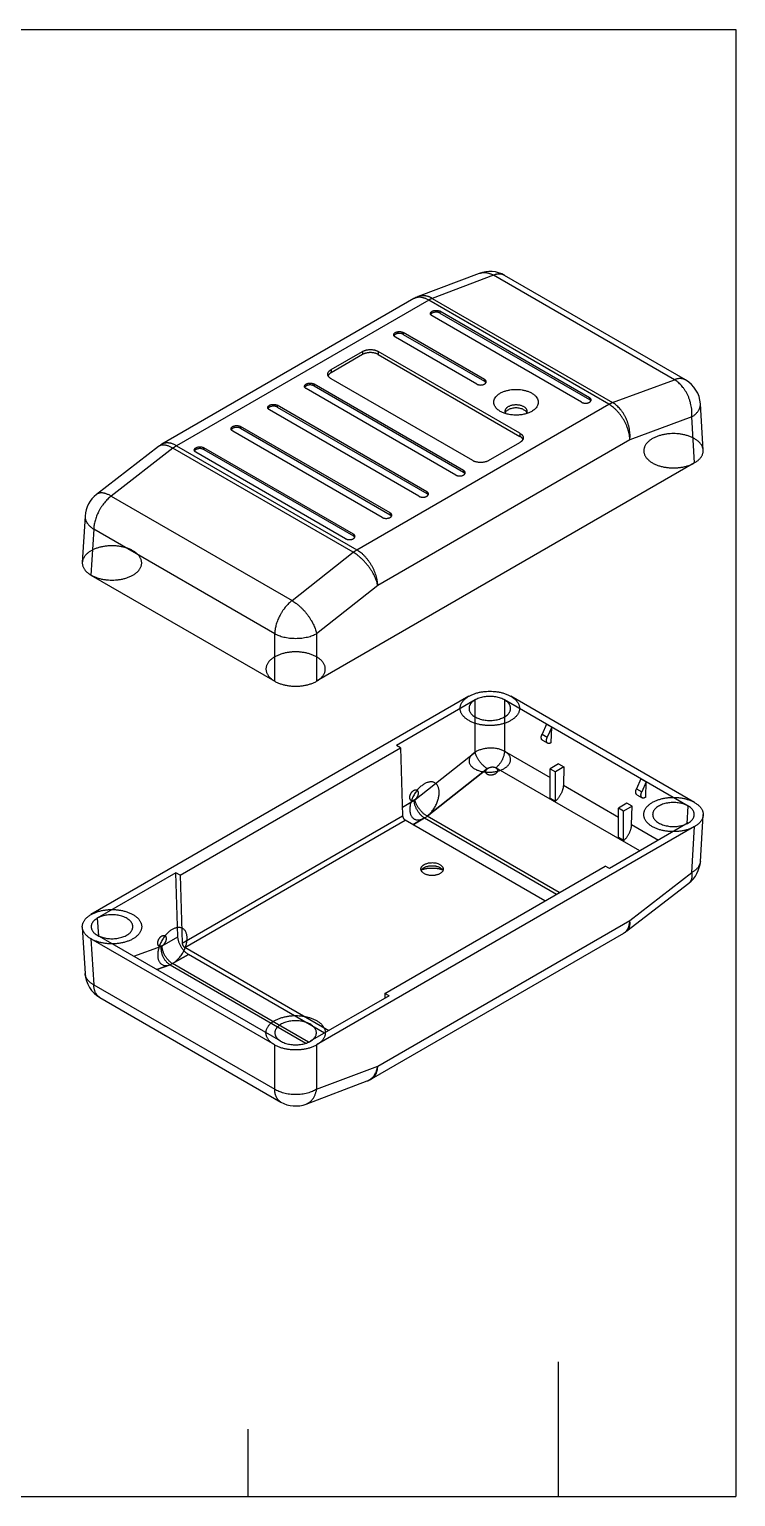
# Model space of a CAD drawing. Extents: x -440 to 140, y -99 to 99.
# Drawn here: x 44.5 to 139.7, y -98.8 to 98.8 of the extents above; entities that cross this region are included whole.
import ezdxf

# ---------------------------------------------------------------- set-up
doc = ezdxf.new("R2010")
doc.units = 0
doc.header["$MEASUREMENT"] = 0
doc.linetypes.add('solid', pattern=[0])
doc.layers.add('255', color=7, linetype='solid')

msp = doc.modelspace()

# ---------------------------------------------------------------- linework, layer by layer
at = {"layer": '255', "color": 0, "linetype": 'solid'}
for p, q in [((-139.7088, 98.784), (139.7088, 98.784)), ((139.7088, 98.784), (139.7088, -98.784)), ((115.81248, -80.6228), (115.81248, -98.784)), ((73.99392, -89.7034), (73.99392, -98.784)), ((-139.7088, -98.784), (139.7088, -98.784))]:
    msp.add_line(p, q, dxfattribs=at)
at = {"layer": '255', "color": 3, "linetype": 'solid'}
for p, q in [((105.16179, 65.92469), (96.92413, 62.79736)), ((107.07263, 65.68504), (98.83497, 62.55771)), ((107.07263, 65.68504), (98.83497, 62.55771)), ((131.45083, 51.61028), (107.07263, 65.68504)), ((132.95968, 51.57444), (108.58148, 65.6492)), ((96.34381, 62.52187), (62.38004, 42.91288)), ((98.34381, 62.32376), (64.38004, 42.71477)), ((98.34381, 62.32376), (64.38004, 42.71477)), ((122.61994, 48.30793), (98.34381, 62.32376)), ((122.61994, 48.30793), (98.34381, 62.32376)), ((98.83497, 62.55771), (123.11109, 48.54188)), ((118.95584, 48.57321), (98.8033, 60.20829)), ((99.86396, 60.82066), (99.86396, 60.57571)), ((99.86396, 60.82066), (99.86396, 60.57571)), ((120.0165, 49.18559), (99.86396, 60.82066)), ((99.86396, 60.57571), (120.0165, 48.94064)), ((93.65944, 57.76881), (93.65944, 57.54467)), ((104.81371, 51.0227), (93.85355, 57.35055)), ((94.18977, 58.075), (94.18977, 57.83005)), ((94.91421, 57.96293), (94.91421, 57.71798)), ((94.91421, 57.96292), (94.91421, 57.71798)), ((105.87437, 51.63508), (94.91421, 57.96292)), ((94.91421, 57.71798), (105.87437, 51.39013)), ((85.1915, 52.96188), (89.43414, 55.41137)), ((89.43414, 55.41137), (89.43414, 55.00312)), ((89.43414, 55.41137), (89.43414, 55.00312)), ((91.55546, 55.41137), (91.55546, 55.00312)), ((110.64734, 44.38867), (91.55546, 55.41137)), ((89.43414, 55.00312), (85.1915, 52.55363)), ((91.55546, 55.00312), (110.64734, 43.98042)), ((85.1915, 52.96188), (85.1915, 52.55363)), ((104.28338, 40.71443), (85.1915, 51.73714)), ((105.87437, 51.63508), (105.87437, 51.39013)), ((105.87437, 51.63508), (105.87437, 51.39013)), ((123.11109, 48.54188), (131.45083, 51.61028)), ((101.98525, 38.77527), (81.83274, 50.41033)), ((82.8934, 51.0227), (82.8934, 50.77775)), ((82.8934, 51.0227), (82.8934, 50.77775)), ((103.04591, 39.38765), (82.8934, 51.0227)), ((82.8934, 50.77775), (103.04591, 39.1427)), ((97.0355, 35.91754), (76.88299, 47.55259)), ((77.94365, 48.16497), (77.94365, 47.92002)), ((77.94365, 48.16497), (77.94365, 47.92002)), ((98.09616, 36.52991), (77.94365, 48.16497)), ((77.94365, 47.92002), (98.09616, 36.28496)), ((88.65617, 28.69894), (122.61994, 48.30793)), ((120.0165, 49.18559), (120.0165, 48.94064)), ((120.0165, 49.18559), (120.0165, 48.94064)), ((135.32921, 42.12174), (134.95238, 48.35184)), ((133.78638, 46.59232), (125.44665, 43.52393)), ((133.78638, 46.59232), (125.44665, 43.52393)), ((134.16036, 40.40924), (133.78638, 46.59232)), ((92.08575, 33.0598), (71.93324, 44.69486)), ((72.9939, 45.30723), (72.9939, 45.06228)), ((72.9939, 45.30723), (72.9939, 45.06228)), ((93.14642, 33.67217), (72.9939, 45.30723)), ((72.9939, 45.06228), (93.14642, 33.42722)), ((125.44665, 43.52393), (91.48288, 23.91493)), ((125.44665, 43.52393), (91.48288, 23.91493)), ((110.64734, 44.38867), (110.64734, 43.98042)), ((110.64734, 44.38867), (110.64734, 43.98042)), ((61.93442, 42.61405), (53.5947, 36.17043)), ((63.88889, 42.38158), (55.54917, 35.93796)), ((63.88889, 42.38158), (55.54917, 35.93796)), ((88.16502, 28.36575), (63.88889, 42.38158)), ((64.38004, 42.71477), (88.65617, 28.69894)), ((64.38004, 42.71477), (88.65617, 28.69894)), ((87.13601, 30.20206), (66.9835, 41.83712)), ((68.04416, 42.44949), (68.04416, 42.20454)), ((68.04416, 42.44949), (68.04416, 42.20454)), ((88.19667, 30.81443), (68.04416, 42.44949)), ((68.04416, 42.20454), (88.19667, 30.56948)), ((106.4047, 40.71443), (110.64734, 43.16392)), ((134.16036, 40.40924), (83.24523, 11.01338)), ((103.04591, 39.38765), (103.04591, 39.1427)), ((103.04591, 39.38765), (103.04591, 39.1427)), ((55.54917, 35.93796), (79.92737, 21.8632)), ((55.54917, 35.93796), (79.92737, 21.8632)), ((98.09616, 36.52991), (98.09616, 36.28496)), ((98.09616, 36.52991), (98.09616, 36.28496)), ((93.14642, 33.67217), (93.14642, 33.42722)), ((93.14642, 33.67217), (93.14642, 33.42722)), ((52.04762, 33.24666), (51.67079, 27.01655)), ((53.21362, 31.48714), (52.83964, 25.30406)), ((77.59182, 17.41238), (53.21362, 31.48714)), ((88.19667, 30.81443), (88.19667, 30.56948)), ((88.19667, 30.81443), (88.19667, 30.56948)), ((79.92737, 21.8632), (88.16502, 28.36575)), ((52.83964, 25.30406), (77.59182, 11.01338)), ((91.48288, 23.91493), (83.24523, 17.41238)), ((91.48288, 23.91493), (83.24523, 17.41238)), ((77.59182, 11.01338), (77.59182, 17.41238)), ((83.24523, 17.41238), (83.24523, 11.01338)), ((103.75477, 8.98662), (52.83964, -20.40924)), ((104.60278, 8.49583), (93.99549, 2.37171)), ((104.60278, 1.46527), (104.60278, 8.49583)), ((108.56017, 8.49583), (108.56017, 1.58513)), ((133.31028, -5.79366), (108.56017, 8.49583)), ((134.16036, -5.30406), (109.40818, 8.98662)), ((114.21717, 5.21138), (113.61342, 3.86718)), ((114.21717, 5.21138), (114.92428, 4.80314)), ((114.92428, 4.80314), (114.32053, 3.45893)), ((114.86309, 2.74432), (114.92428, 4.80314)), ((64.86218, -15.10102), (94.56066, 2.04541)), ((94.56066, 2.04541), (93.99549, 2.37171)), ((94.56066, 2.04541), (94.83271, -7.10737)), ((113.61342, 3.86718), (114.32053, 3.45893)), ((113.61342, 3.86718), (114.32053, 3.45893)), ((113.67681, 3.06723), (114.38391, 2.65898)), ((114.86309, 2.74432), (114.78391, 2.6986)), ((96.48212, -4.94495), (104.60278, 1.46527)), ((108.56017, 1.58513), (114.7132, -1.96732)), ((98.14104, -7.17036), (106.26171, -0.76014)), ((106.26171, -0.76014), (98.14104, -7.17036)), ((126.79299, -11.84122), (107.39239, -0.64028)), ((115.85708, -0.11109), (114.7132, -0.77151)), ((114.7132, -4.73047), (114.7132, -0.77151)), ((114.7132, -0.77151), (115.42031, -1.17975)), ((116.56418, -0.51934), (115.42031, -1.17975)), ((115.42031, -5.13872), (115.42031, -1.17975)), ((115.85708, -0.11109), (116.56418, -0.51934)), ((116.56418, -0.51934), (116.49064, -2.99353)), ((116.49064, -2.99353), (123.90559, -7.27455)), ((126.9451, -2.13708), (126.34135, -3.48129)), ((126.34135, -3.48129), (127.04845, -3.88954)), ((126.34135, -3.48129), (127.04845, -3.88954)), ((126.9451, -2.13708), (127.6522, -2.54533)), ((127.6522, -2.54533), (127.04845, -3.88954)), ((127.59101, -4.60415), (127.6522, -2.54533)), ((94.79765, -5.92774), (96.38419, -5.01176)), ((114.7132, -4.73047), (115.42031, -5.13872)), ((125.04946, -5.41832), (123.90559, -6.07873)), ((125.75657, -5.82657), (124.6127, -6.48698)), ((125.75657, -5.82657), (125.04946, -5.41832)), ((125.68303, -8.30076), (125.75657, -5.82657)), ((126.40473, -4.28124), (127.11184, -4.68949)), ((127.59101, -4.60415), (127.51184, -4.64986)), ((133.16709, -8.16113), (133.31028, -5.79366)), ((65.13423, -24.2538), (94.83271, -7.10737)), ((65.48756, -24.8518), (95.18605, -7.70537)), ((65.48756, -24.8518), (95.18605, -7.70537)), ((114.0061, -18.57113), (95.18605, -7.70537)), ((96.23059, -8.30844), (97.79754, -7.40376)), ((97.79754, -7.40376), (96.23059, -8.30844)), ((97.79754, -7.40376), (115.57305, -17.66645)), ((115.94693, -17.45059), (98.14104, -7.17036)), ((123.90559, -10.0377), (123.90559, -6.07873)), ((124.6127, -6.48698), (123.90559, -6.07873)), ((124.6127, -10.44595), (124.6127, -6.48698)), ((134.95238, -13.24665), (135.32921, -7.01655)), ((134.16036, -8.56805), (83.24523, -37.96392)), ((133.31028, -8.07845), (122.70299, -14.20258)), ((125.68303, -8.30076), (129.30414, -10.3914)), ((133.78638, -14.75113), (134.16036, -8.56805)), ((124.6127, -10.44595), (123.90559, -10.0377)), ((64.29701, -14.77472), (53.68972, -20.89884)), ((64.55307, -23.38946), (64.29701, -14.77472)), ((64.86218, -15.10102), (64.29701, -14.77472)), ((64.86218, -15.10102), (65.13423, -24.2538)), ((92.43934, -31.0227), (122.13782, -13.87628)), ((122.70299, -14.20258), (122.13782, -13.87628)), ((125.44665, -21.19477), (133.78638, -14.75113)), ((125.06556, -22.61406), (133.4053, -16.17042)), ((53.68972, -20.89884), (53.83291, -23.26631)), ((91.48288, -40.80376), (125.44665, -21.19477)), ((51.67079, -22.12174), (52.04762, -28.35184)), ((52.83964, -23.67324), (53.21362, -29.85633)), ((77.59182, -37.96392), (52.83964, -23.67324)), ((78.43983, -37.47313), (53.68972, -23.18364)), ((62.42042, -24.62075), (64.55307, -23.38946)), ((90.65617, -42.52188), (124.61994, -22.91289)), ((58.6192, -26.02968), (62.32189, -24.66736)), ((84.87278, -36.04386), (65.48756, -24.8518)), ((61.72795, -27.82452), (63.48966, -27.17634)), ((63.48966, -27.17634), (61.72795, -27.82452)), ((63.48966, -27.17634), (81.78667, -37.74012)), ((63.83377, -27.01275), (65.96642, -25.78146)), ((65.96642, -25.78146), (63.83377, -27.01275)), ((82.16188, -37.59449), (63.83377, -27.01275)), ((84.30709, -36.37046), (65.96642, -25.78146)), ((53.21362, -29.85633), (77.59182, -43.93109)), ((54.04032, -31.57445), (78.41852, -45.64921)), ((93.00451, -31.349), (82.39722, -37.47313)), ((92.43934, -31.0227), (92.41889, -31.68711)), ((93.00451, -31.349), (92.43934, -31.0227)), ((77.59182, -43.93109), (77.59182, -37.96392)), ((83.24523, -37.96392), (83.24523, -43.93109)), ((83.24523, -43.93109), (91.48288, -40.80376)), ((81.83821, -45.92469), (90.07586, -42.79736))]:
    msp.add_line(p, q, dxfattribs=at)
for centre, radius, start, end in [((106.58148, 62.1851), 4, 60, 110.7886706), ((98.34381, 59.05777), 4, 110.7886706, 120), ((130.95968, 48.11034), 4, 3.4612925, 60), ((64.38004, 39.44878), 4, 120, 127.6911816), ((133.9989, 42.04123), 1.33274, 0.0002796, 3.4633362), ((56.04032, 33.00516), 4, 127.6911816, 176.5387075), ((53.00207, 26.93602), 1.3337, 176.5379196, 179.9984646), ((133.99889, -6.93605), 1.33275, 356.5366779, 359.9997063), ((130.95968, -13.00515), 4, 307.6911995, 356.5387075), ((53.00209, -22.04121), 1.33373, 180.0015625, 183.4620533), ((122.61994, -19.44879), 4, 300, 307.6911995), ((56.04032, -28.11035), 4, 183.4612925, 240), ((88.65617, -39.05778), 4, 290.7886962, 300), ((80.41852, -42.18511), 4, 240, 290.7886962)]:
    msp.add_arc(centre, radius, start, end, dxfattribs=at)
for points, weights in [([(105.16179, 65.92469), (106.05819, 66.26499), (107.07263, 65.68504)], [1, 0.9419231866, 1]), ([(108.58148, 65.6492), (107.95088, 66.01328), (107.07263, 65.68504)], [1, 0.9537169412, 1]), ([(98.34381, 62.32376), (97.17224, 63.00017), (96.34381, 62.52187)], [1, 0.9238795325, 1]), ([(98.83497, 62.55771), (97.82053, 63.13766), (96.92413, 62.79736)], [1, 0.9419231866, 1]), ([(98.83497, 62.55771), (98.59127, 62.46663), (98.34381, 62.32376)], [1, 0.9961947009, 1]), ([(98.58363, 60.51448), (98.58363, 61.55986), (99.86396, 60.82066)], [1, 0.3826825978, 1]), ([(98.8033, 60.20829), (98.58363, 60.33512), (98.58363, 60.51448)], [1, 0.9238791863, 1]), ([(99.86396, 60.57571), (98.97132, 61.09108), (98.61426, 60.392)], [1, 0.5107667839, 1]), ([(93.63388, 57.65674), (93.63388, 58.70213), (94.91421, 57.96292)], [1, 0.3826825978, 1]), ([(93.85355, 57.35055), (93.63388, 57.47738), (93.63388, 57.65674)], [1, 0.9238791863, 1]), ([(94.91421, 57.71798), (94.02157, 58.23335), (93.66451, 57.53426)], [1, 0.5107667839, 1]), ([(89.43414, 55.41137), (90.4948, 56.02375), (91.55546, 55.41137)], [1, 0.7071067812, 1]), ([(91.55546, 55.00312), (90.4948, 55.6155), (89.43414, 55.00312)], [1, 0.7071067812, 1]), ([(84.75216, 52.34951), (84.75216, 52.70823), (85.1915, 52.96188)], [1, 0.9238795325, 1]), ([(85.1915, 51.73714), (84.75216, 51.99079), (84.75216, 52.34951)], [1, 0.9238795325, 1]), ([(85.1915, 52.55363), (84.89369, 52.3817), (84.79442, 52.14539)], [1, 0.9627696863, 1]), ([(106.09404, 51.32889), (106.09404, 51.50825), (105.87437, 51.63508)], [1, 0.9238795325, 1]), ([(105.87437, 51.39013), (106.0094, 51.31217), (106.06341, 51.20642)], [1, 0.9690802336, 1]), ([(132.95968, 51.57444), (132.32908, 51.93852), (131.45083, 51.61028)], [1, 0.9537169412, 1]), ([(133.78638, 46.59232), (134.16729, 50.0264), (131.45083, 51.61028)], [1, 0.7191555101, 1]), ([(81.61307, 50.71652), (81.61307, 51.7619), (82.8934, 51.0227)], [1, 0.3826833253, 1]), ([(81.83274, 50.41033), (81.61307, 50.53716), (81.61307, 50.71652)], [1, 0.9238794882, 1]), ([(82.8934, 50.77775), (82.00075, 51.29312), (81.64369, 50.59404)], [1, 0.5107674609, 1]), ([(104.81371, 51.0227), (106.09404, 50.2835), (106.09404, 51.32889)], [1, 0.3826834324, 1]), ([(76.66332, 47.85878), (76.66332, 48.90417), (77.94365, 48.16497)], [1, 0.3826833253, 1]), ([(76.88299, 47.55259), (76.66332, 47.67942), (76.66332, 47.85878)], [1, 0.9238794882, 1]), ([(77.94365, 47.92002), (77.051, 48.43539), (76.69395, 47.73631)], [1, 0.5107674608, 1]), ([(111.57475, 47.14434), (110.11701, 50.61446), (108.65927, 47.14434)], [1, 0.2357022604, 1]), ([(118.95584, 48.57321), (120.23617, 47.83402), (120.23617, 48.8794)], [1, 0.3826834324, 1]), ([(120.23617, 48.8794), (120.23617, 49.05876), (120.0165, 49.18559)], [1, 0.9238795325, 1]), ([(120.0165, 48.94064), (120.15154, 48.86268), (120.20555, 48.75693)], [1, 0.9690802336, 1]), ([(122.61994, 48.30793), (122.8674, 48.4508), (123.11109, 48.54188)], [1, 0.9961947009, 1]), ([(125.44665, 43.52393), (125.35132, 46.73097), (122.61994, 48.30793)], [1, 0.7193398003, 1]), ([(125.44665, 43.52393), (125.82755, 46.95801), (123.11109, 48.54188)], [1, 0.7191555101, 1]), ([(133.78638, 46.59232), (135.01288, 47.35162), (134.95238, 48.35184)], [1, 0.9171899068, 1]), ([(112.23833, 47.34847), (110.11701, 46.12372), (107.99569, 47.34847)], [1, 0.7071067812, 1]), ([(108.61701, 47.34847), (108.61701, 47.19027), (108.71389, 47.04228)], [1, 0.9837210851, 1]), ([(111.52013, 47.04228), (111.61701, 47.19027), (111.61701, 47.34847)], [1, 0.9837210851, 1]), ([(71.71357, 45.00104), (71.71357, 46.04643), (72.9939, 45.30723)], [1, 0.3826833253, 1]), ([(71.93324, 44.69486), (71.71357, 44.82168), (71.71357, 45.00104)], [1, 0.9238794882, 1]), ([(72.9939, 45.06228), (72.10126, 45.57765), (71.7442, 44.87857)], [1, 0.5107674608, 1]), ([(110.64734, 44.38867), (111.08668, 44.13502), (111.08668, 43.7763)], [1, 0.9238795325, 1]), ([(111.04442, 43.57217), (110.94515, 43.80848), (110.64734, 43.98042)], [1, 0.9627696863, 1]), ([(111.08668, 43.7763), (111.08668, 43.41758), (110.64734, 43.16392)], [1, 0.9238795325, 1]), ([(63.88889, 42.38158), (62.60585, 43.13282), (61.93442, 42.61405)], [1, 0.9097438308, 1]), ([(64.38004, 42.71477), (63.20847, 43.39117), (62.38004, 42.91288)], [1, 0.9238795325, 1]), ([(64.38004, 42.71477), (64.13259, 42.5719), (63.88889, 42.38158)], [1, 0.99619472, 1]), ([(66.76383, 42.1433), (66.76383, 43.18869), (68.04416, 42.44949)], [1, 0.3826833253, 1]), ([(66.9835, 41.83712), (66.76383, 41.96394), (66.76383, 42.1433)], [1, 0.9238794882, 1]), ([(68.04416, 42.20454), (67.15151, 42.71991), (66.79445, 42.02083)], [1, 0.5107674611, 1]), ([(106.4047, 40.71443), (105.34404, 40.10206), (104.28338, 40.71443)], [1, 0.7071067812, 1]), ([(101.98525, 38.77527), (103.26561, 38.03597), (103.26561, 39.08144)], [1, 0.3826559736, 1]), ([(103.26561, 39.08144), (103.26561, 39.26082), (103.04591, 39.38765)], [1, 0.9238681584, 1]), ([(103.04591, 39.1427), (103.18097, 39.06473), (103.23499, 38.95897)], [1, 0.9690728996, 1]), ([(55.54917, 35.93796), (53.29355, 34.17643), (53.21362, 31.48714)], [1, 0.7771458032, 1]), ([(55.54917, 35.93796), (54.26613, 36.6892), (53.5947, 36.17043)], [1, 0.9097438308, 1]), ([(97.0355, 35.91754), (98.31586, 35.17823), (98.31586, 36.2237)], [1, 0.3826559736, 1]), ([(98.31586, 36.2237), (98.31586, 36.40308), (98.09616, 36.52991)], [1, 0.9238681584, 1]), ([(98.09616, 36.28496), (98.23122, 36.20699), (98.28524, 36.10123)], [1, 0.9690728996, 1]), ([(93.36612, 33.36597), (93.36612, 33.54534), (93.14642, 33.67217)], [1, 0.9238681584, 1]), ([(52.04762, 33.24666), (51.98712, 32.24644), (53.21362, 31.48714)], [1, 0.9171899068, 1]), ([(92.08575, 33.0598), (93.36612, 32.32049), (93.36612, 33.36597)], [1, 0.3826559736, 1]), ([(93.14642, 33.42722), (93.28147, 33.34925), (93.33549, 33.24349)], [1, 0.9690728996, 1]), ([(87.13601, 30.20206), (88.41637, 29.46275), (88.41637, 30.50823)], [1, 0.3826559736, 1]), ([(88.41637, 30.50823), (88.41637, 30.6876), (88.19667, 30.81443)], [1, 0.9238681584, 1]), ([(88.19667, 30.56948), (88.33172, 30.49152), (88.38574, 30.38575)], [1, 0.9690728996, 1]), ([(88.16502, 28.36575), (88.40872, 28.55607), (88.65617, 28.69894)], [1, 0.99619472, 1]), ([(91.48288, 23.91493), (90.91412, 26.80073), (88.16502, 28.36575)], [1, 0.719155511, 1]), ([(91.48288, 23.91493), (91.38755, 27.12197), (88.65617, 28.69894)], [1, 0.7193398003, 1]), ([(79.92737, 21.8632), (77.67175, 20.10167), (77.59182, 17.41238)], [1, 0.7771458032, 1]), ([(79.92737, 21.8632), (82.67647, 20.29818), (83.24523, 17.41238)], [1, 0.719155511, 1]), ([(77.59182, 17.41238), (80.41852, 15.89806), (83.24523, 17.41238)], [1, 0.7075372693, 1]), ([(113.67681, 3.06723), (113.34117, 3.26101), (113.61342, 3.86718)], [1, 0.7660444174, 1]), ([(114.38391, 2.65898), (114.04827, 2.85276), (114.32053, 3.45893)], [1, 0.7660444174, 1]), ([(114.78391, 2.6986), (114.5496, 2.56332), (114.38391, 2.65898)], [1, 0.9238795325, 1]), ([(106.26171, -0.76014), (104.88716, 0.02237), (104.60278, 1.46527)], [1, 0.7191555101, 1]), ([(108.56017, 1.58513), (108.5202, 0.24049), (107.39239, -0.64028)], [1, 0.7771459414, 1]), ([(116.49064, -2.99353), (116.45348, -4.24395), (115.42031, -5.13872)], [1, 0.7988308685, 1]), ([(126.40473, -4.28124), (126.06909, -4.08746), (126.34135, -3.48129)], [1, 0.7660444174, 1]), ([(127.11184, -4.68949), (126.7762, -4.49571), (127.04845, -3.88954)], [1, 0.7660444174, 1]), ([(97.79754, -7.40376), (96.43185, -6.61528), (96.38419, -5.01176)], [1, 0.7193398003, 1]), ([(98.14104, -7.17036), (96.76649, -6.38784), (96.48212, -4.94495)], [1, 0.7191555101, 1]), ([(127.51184, -4.64986), (127.27752, -4.78515), (127.11184, -4.68949)], [1, 0.9238795325, 1]), ([(94.83271, -7.10737), (94.84463, -7.50825), (95.18605, -7.70537)], [1, 0.7193398003, 1]), ([(124.6127, -10.44595), (125.64586, -9.55118), (125.68303, -8.30076)], [1, 0.7988308685, 1]), ([(97.3033, -14.28452), (97.3033, -13.9258), (97.74264, -13.67215)], [1, 0.9238795325, 1]), ([(97.74264, -13.67215), (100.3033, -12.19375), (100.3033, -14.28452)], [1, 0.3826834324, 1]), ([(97.74264, -14.0804), (98.8033, -13.46803), (99.86396, -14.0804)], [1, 0.7071067812, 1]), ([(134.95238, -13.24665), (134.89757, -14.15283), (133.78638, -14.75113)], [1, 0.9305213481, 1]), ([(97.34556, -14.48865), (97.44483, -14.25234), (97.74264, -14.0804)], [1, 0.9627696863, 1]), ([(100.20642, -14.38659), (98.8033, -13.95793), (97.40018, -14.38659)], [1, 0.8838834765, 1]), ([(99.86396, -14.0804), (100.16177, -14.25234), (100.26104, -14.48865)], [1, 0.9627696863, 1]), ([(133.78638, -14.75113), (133.92587, -15.76821), (133.4053, -16.17042)], [1, 0.9427278662, 1]), ([(124.61994, -22.91289), (125.40776, -22.45804), (125.44665, -21.19477)], [1, 0.930417568, 1]), ([(125.06556, -22.61406), (125.58614, -22.21184), (125.44665, -21.19477)], [1, 0.9427278662, 1]), ([(65.96642, -25.78146), (64.60073, -24.99298), (64.55307, -23.38946)], [1, 0.7193398003, 1]), ([(63.48966, -27.17634), (62.13143, -26.3844), (62.32189, -24.66736)], [1, 0.719155511, 1]), ([(63.83377, -27.01275), (62.46808, -26.22427), (62.42042, -24.62075)], [1, 0.7193398003, 1]), ([(65.13423, -24.2538), (65.14614, -24.65468), (65.48756, -24.8518)], [1, 0.7193398003, 1]), ([(53.21362, -29.85633), (52.10243, -29.25802), (52.04762, -28.35184)], [1, 0.9305213481, 1]), ([(54.04032, -31.57445), (53.2525, -31.1196), (53.21362, -29.85633)], [1, 0.930417568, 1]), ([(90.07586, -42.79736), (91.21595, -42.36454), (91.48288, -40.80376)], [1, 0.9107393889, 1]), ([(90.65617, -42.52188), (91.44399, -42.06703), (91.48288, -40.80376)], [1, 0.930417568, 1]), ([(78.41852, -45.64921), (77.6307, -45.19436), (77.59182, -43.93109)], [1, 0.930417568, 1]), ([(83.24523, -43.93109), (80.41852, -45.67282), (77.59182, -43.93109)], [1, 0.7075372693, 1]), ([(81.83821, -45.92469), (82.9783, -45.49187), (83.24523, -43.93109)], [1, 0.9107393889, 1])]:
    msp.add_rational_spline(points, weights, degree=2, dxfattribs=at)
for points, weights, knots in [([(107.99569, 47.34847), (102.87437, 50.30526), (110.11701, 50.30526), (117.35965, 50.30526), (112.23833, 47.34847)], [1, 0.3826834324, 1, 0.3826834324, 1], [0, 0, 0, 1, 1, 2, 2, 2]), ([(111.61701, 47.34847), (111.61701, 48.21449), (110.11701, 48.21449), (108.61701, 48.21449), (108.61701, 47.34847)], [1, 0.7071067812, 1, 0.7071067812, 1], [0, 0, 0, 1, 1, 2, 2, 2]), ([(135.33164, 42.04124), (135.33164, 39.73184), (131.32676, 39.73184), (127.32189, 39.73184), (127.32189, 42.04124), (127.32189, 44.35064), (131.32676, 44.35064), (135.33164, 44.35064), (135.33164, 42.04124)], [1, 0.707106781, 1, 0.707106781, 1, 0.707106781, 1, 0.707106781, 1], [0, 0, 0, 1, 1, 2, 2, 3, 3, 4, 4, 4]), ([(51.66836, 26.93605), (51.66836, 29.24546), (55.67324, 29.24546), (59.67811, 29.24546), (59.67811, 26.93605), (59.67811, 24.62665), (55.67324, 24.62665), (51.66836, 24.62665), (51.66836, 26.93605)], [1, 0.707106781, 1, 0.707106781, 1, 0.707106781, 1, 0.707106781, 1], [0, 0, 0, 1, 1, 2, 2, 3, 3, 4, 4, 4]), ([(80.41852, 10.33714), (76.41852, 10.33714), (76.41852, 12.64936), (76.41852, 14.96157), (80.41852, 14.96157), (84.41852, 14.96157), (84.41852, 12.64936), (84.41852, 10.33714), (80.41852, 10.33714)], [1, 0.707106781, 1, 0.707106781, 1, 0.707106781, 1, 0.707106781, 1], [0, 0, 0, 1, 1, 2, 2, 3, 3, 4, 4, 4]), ([(80.41852, 10.33714), (76.41852, 10.33714), (76.41852, 12.64936), (76.41852, 14.96157), (80.41852, 14.96157), (84.41852, 14.96157), (84.41852, 12.64936), (84.41852, 10.33714), (80.41852, 10.33714)], [1, 0.707106781, 1, 0.707106781, 1, 0.707106781, 1, 0.707106781, 1], [0, 0, 0, 1, 1, 2, 2, 3, 3, 4, 4, 4]), ([(106.58148, 9.66286), (102.58148, 9.66286), (102.58148, 7.35064), (102.58148, 5.03843), (106.58148, 5.03843), (110.58148, 5.03843), (110.58148, 7.35064), (110.58148, 9.66286), (106.58148, 9.66286)], [1, 0.707106781, 1, 0.707106781, 1, 0.707106781, 1, 0.707106781, 1], [0, 0, 0, 1, 1, 2, 2, 3, 3, 4, 4, 4]), ([(106.58148, 9.66286), (102.58148, 9.66286), (102.58148, 7.35064), (102.58148, 5.03843), (106.58148, 5.03843), (110.58148, 5.03843), (110.58148, 7.35064), (110.58148, 9.66286), (106.58148, 9.66286)], [1, 0.707106781, 1, 0.707106781, 1, 0.707106781, 1, 0.707106781, 1], [0, 0, 0, 1, 1, 2, 2, 3, 3, 4, 4, 4]), ([(106.58148, 5.73209), (103.78148, 5.73209), (103.78148, 7.35064), (103.78148, 8.9692), (106.58148, 8.9692), (109.38148, 8.9692), (109.38148, 7.35064), (109.38148, 5.73209), (106.58148, 5.73209)], [1, 0.707106781, 1, 0.707106781, 1, 0.707106781, 1, 0.707106781, 1], [0, 0, 0, 1, 1, 2, 2, 3, 3, 4, 4, 4]), ([(104.94968, -0.98705), (102.67433, -0.11179), (104.30612, 1.25417), (105.93791, 2.62013), (108.21327, 1.74488), (110.48863, 0.86963), (108.85683, -0.49633), (107.22504, -1.8623), (104.94968, -0.98705)], [1, 0.707106781, 1, 0.707106781, 1, 0.707106781, 1, 0.707106781, 1], [0, 0, 0, 1, 1, 2, 2, 3, 3, 4, 4, 4]), ([(106.36082, -1.5817), (107.01093, -1.83177), (107.47715, -1.33755), (107.94338, -0.84333), (107.29328, -0.59326), (106.64318, -0.34319), (106.17695, -0.83741), (105.71072, -1.33163), (106.36082, -1.5817)], [1, 0.707106781, 1, 0.707106781, 1, 0.707106781, 1, 0.707106781, 1], [0, 0, 0, 1, 1, 2, 2, 3, 3, 4, 4, 4]), ([(97.79754, -7.40376), (95.81764, -8.54685), (95.79789, -6.24926), (95.77813, -3.95166), (97.75803, -2.80857), (99.73793, -1.66547), (99.75768, -3.96307), (99.77744, -6.26066), (97.79754, -7.40376)], [1, 0.707106781, 1, 0.707106781, 1, 0.707106781, 1, 0.707106781, 1], [0, 0, 0, 1, 1, 2, 2, 3, 3, 4, 4, 4]), ([(96.38419, -5.01176), (96.94987, -4.68516), (96.93012, -4.02055), (96.91036, -3.35595), (96.34468, -3.68255), (95.77899, -4.00915), (95.79875, -4.67375), (95.8185, -5.33835), (96.38419, -5.01176)], [1, 0.707106781, 1, 0.707106781, 1, 0.707106781, 1, 0.707106781, 1], [0, 0, 0, 1, 1, 2, 2, 3, 3, 4, 4, 4]), ([(135.33164, -6.93605), (135.33164, -4.62665), (131.32676, -4.62665), (127.32189, -4.62665), (127.32189, -6.93605), (127.32189, -9.24546), (131.32676, -9.24546), (135.33164, -9.24546), (135.33164, -6.93605)], [1, 0.707106781, 1, 0.707106781, 1, 0.707106781, 1, 0.707106781, 1], [0, 0, 0, 1, 1, 2, 2, 3, 3, 4, 4, 4]), ([(135.33164, -6.93605), (135.33164, -4.62665), (131.32676, -4.62665), (127.32189, -4.62665), (127.32189, -6.93605), (127.32189, -9.24546), (131.32676, -9.24546), (135.33164, -9.24546), (135.33164, -6.93605)], [1, 0.707106781, 1, 0.707106781, 1, 0.707106781, 1, 0.707106781, 1], [0, 0, 0, 1, 1, 2, 2, 3, 3, 4, 4, 4]), ([(128.52335, -6.93605), (128.52335, -5.31947), (131.32676, -5.31947), (134.13018, -5.31947), (134.13018, -6.93605), (134.13018, -8.55264), (131.32676, -8.55264), (128.52335, -8.55264), (128.52335, -6.93605)], [1, 0.707106781, 1, 0.707106781, 1, 0.707106781, 1, 0.707106781, 1], [0, 0, 0, 1, 1, 2, 2, 3, 3, 4, 4, 4]), ([(128.52335, -6.93605), (128.52335, -5.31947), (131.32676, -5.31947), (134.13018, -5.31947), (134.13018, -6.93605), (134.13018, -8.55264), (131.32676, -8.55264), (128.52335, -8.55264), (128.52335, -6.93605)], [1, 0.707106781, 1, 0.707106781, 1, 0.707106781, 1, 0.707106781, 1], [0, 0, 0, 1, 1, 2, 2, 3, 3, 4, 4, 4]), ([(100.3033, -14.28452), (100.3033, -15.15055), (98.8033, -15.15055), (97.3033, -15.15055), (97.3033, -14.28452)], [1, 0.7071067812, 1, 0.7071067812, 1], [0, 0, 0, 1, 1, 2, 2, 2]), ([(51.66836, -22.04124), (51.66836, -24.35064), (55.67324, -24.35064), (59.67811, -24.35064), (59.67811, -22.04124), (59.67811, -19.73184), (55.67324, -19.73184), (51.66836, -19.73184), (51.66836, -22.04124)], [1, 0.707106781, 1, 0.707106781, 1, 0.707106781, 1, 0.707106781, 1], [0, 0, 0, 1, 1, 2, 2, 3, 3, 4, 4, 4]), ([(51.66836, -22.04124), (51.66836, -24.35064), (55.67324, -24.35064), (59.67811, -24.35064), (59.67811, -22.04124), (59.67811, -19.73184), (55.67324, -19.73184), (51.66836, -19.73184), (51.66836, -22.04124)], [1, 0.707106781, 1, 0.707106781, 1, 0.707106781, 1, 0.707106781, 1], [0, 0, 0, 1, 1, 2, 2, 3, 3, 4, 4, 4]), ([(58.47665, -22.04124), (58.47665, -23.65782), (55.67324, -23.65782), (52.86982, -23.65782), (52.86982, -22.04124), (52.86982, -20.42466), (55.67324, -20.42466), (58.47665, -20.42466), (58.47665, -22.04124)], [1, 0.707106781, 1, 0.707106781, 1, 0.707106781, 1, 0.707106781, 1], [0, 0, 0, 1, 1, 2, 2, 3, 3, 4, 4, 4]), ([(58.47665, -22.04124), (58.47665, -23.65782), (55.67324, -23.65782), (52.86982, -23.65782), (52.86982, -22.04124), (52.86982, -20.42466), (55.67324, -20.42466), (58.47665, -20.42466), (58.47665, -22.04124)], [1, 0.707106781, 1, 0.707106781, 1, 0.707106781, 1, 0.707106781, 1], [0, 0, 0, 1, 1, 2, 2, 3, 3, 4, 4, 4]), ([(63.79426, -22.41756), (65.77416, -21.27446), (65.79391, -23.57206), (65.81367, -25.86965), (63.83377, -27.01275), (61.85387, -28.15584), (61.83411, -25.85825), (61.81436, -23.56065), (63.79426, -22.41756)], [1, 0.707106781, 1, 0.707106781, 1, 0.707106781, 1, 0.707106781, 1], [0, 0, 0, 1, 1, 2, 2, 3, 3, 4, 4, 4]), ([(62.38091, -23.29154), (61.81522, -23.61814), (61.83498, -24.28274), (61.85473, -24.94735), (62.42042, -24.62075), (62.9861, -24.29415), (62.96635, -23.62955), (62.94659, -22.96494), (62.38091, -23.29154)], [1, 0.707106781, 1, 0.707106781, 1, 0.707106781, 1, 0.707106781, 1], [0, 0, 0, 1, 1, 2, 2, 3, 3, 4, 4, 4]), ([(80.41852, -38.64016), (84.41852, -38.64016), (84.41852, -36.32794), (84.41852, -34.01573), (80.41852, -34.01573), (76.41852, -34.01573), (76.41852, -36.32794), (76.41852, -38.64016), (80.41852, -38.64016)], [1, 0.707106781, 1, 0.707106781, 1, 0.707106781, 1, 0.707106781, 1], [0, 0, 0, 1, 1, 2, 2, 3, 3, 4, 4, 4]), ([(80.41852, -38.64016), (84.41852, -38.64016), (84.41852, -36.32794), (84.41852, -34.01573), (80.41852, -34.01573), (76.41852, -34.01573), (76.41852, -36.32794), (76.41852, -38.64016), (80.41852, -38.64016)], [1, 0.707106781, 1, 0.707106781, 1, 0.707106781, 1, 0.707106781, 1], [0, 0, 0, 1, 1, 2, 2, 3, 3, 4, 4, 4]), ([(80.41852, -34.70939), (83.21852, -34.70939), (83.21852, -36.32794), (83.21852, -37.94649), (80.41852, -37.94649), (77.61852, -37.94649), (77.61852, -36.32794), (77.61852, -34.70939), (80.41852, -34.70939)], [1, 0.707106781, 1, 0.707106781, 1, 0.707106781, 1, 0.707106781, 1], [0, 0, 0, 1, 1, 2, 2, 3, 3, 4, 4, 4])]:
    msp.add_rational_spline(points, weights, degree=2, knots=knots, dxfattribs=at)

doc.saveas('drawing.dxf')
